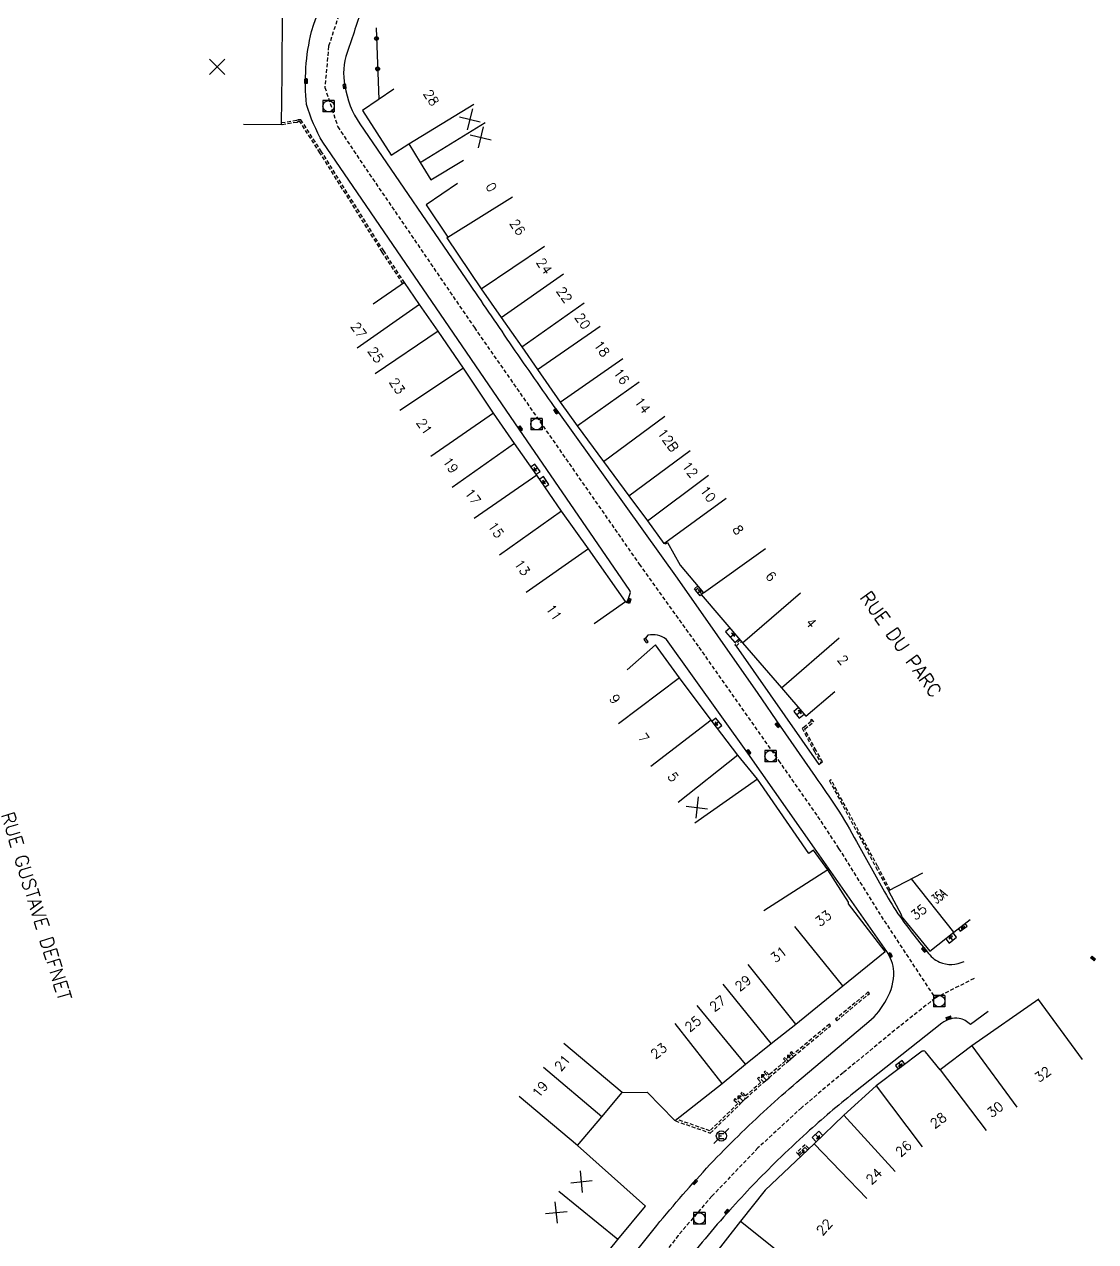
# Model space of a CAD drawing. Header units: millimetres. Extents: x 114000 to 119599, y 121000 to 124063.
# Drawn here: x 114673.4 to 114814, y 121651.5 to 121811.2 of the extents above; entities that cross this region are included whole.
import ezdxf
from ezdxf.enums import TextEntityAlignment as Align

# ---------------------------------------------------------------- set-up
doc = ezdxf.new("R2010")
doc.units = ezdxf.units.MM
doc.linetypes.add('DASHED', pattern=[0.75, 0.5, -0.25])
doc.layers.get('0').update_dxf_attribs({"linetype": 'CONTINUOUS'})
for name, color, linetype in [('W0001', 6, 'DASHED'), ('W0008', 7, 'CONTINUOUS'), ('W0100', 7, 'CONTINUOUS'), ('W0112', 1, 'DASHED'), ('W0322', 7, 'CONTINUOUS'), ('W0334', 7, 'CONTINUOUS'), ('W0400', 7, 'CONTINUOUS'), ('W0420', 7, 'CONTINUOUS'), ('W0471', 7, 'CONTINUOUS'), ('W0989', 7, 'CONTINUOUS'), ('W0991', 7, 'CONTINUOUS'), ('W1102', 7, 'CONTINUOUS')]:
    doc.layers.add(name, color=color, linetype=linetype)
doc.styles.get("Standard").update_dxf_attribs({"font": 'romans.shx', "width": 0.85})

# ---------------------------------------------------------------- blocks, each defined once
blk = doc.blocks.new('t991o')
at = {"color": 0, "linetype": 'Continuous'}
for p, q in [((-1, 1), (1, -1)), ((-1, -1), (1, 1))]:
    blk.add_line(p, q, dxfattribs=at)
blk = doc.blocks.new('T400')
for p, q in [((-0.15, 0.3), (0.15, 0.3)), ((-0.15, -0.25), (-0.15, 0.3)), ((-0.15, 0.15), (0.15, 0.15)), ((-0.15, 0), (0.15, 0)), ((0.15, 0.3), (0.15, -0.25)), ((-0.15, -0.15), (0.15, -0.15)), ((-0.15, -0.25), (-0.15, -0.3)), ((-0.15, -0.3), (0.15, -0.3)), ((0.15, -0.3), (0.15, -0.25))]:
    blk.add_line(p, q)
blk = doc.blocks.new('T420')
for p, q in [((0.75, 0.75), (-0.75, 0.75)), ((-0.75, 0.75), (-0.75, -0.75)), ((0.75, 0.75), (0.75, -0.75)), ((0.75, -0.75), (-0.75, -0.75))]:
    blk.add_line(p, q)
blk.add_ellipse((0, 0), major_axis=(-0.53, 0.53), ratio=1, start_param=3.926991, end_param=10.210176)
blk = doc.blocks.new('t322o')
at = {"color": 0, "linetype": 'Continuous'}
for radius in [0.25, 0.15]:
    blk.add_circle((0, 0), radius, dxfattribs=at)
blk = doc.blocks.new('T471')
for p, q in [((-0.333334, 0.333334), (-0.333334, -0.333334)), ((-0.333334, 0.333334), (0.333334, 0.333334)), ((-0.333334, 0), (0, 0)), ((0.500001, 0.500001), (1.000002, 1.000002)), ((-0.500001, -0.500001), (-1.000002, -1.000002)), ((-0.333334, -0.333334), (0.333334, -0.333334))]:
    blk.add_line(p, q)
blk.add_ellipse((0, 0), major_axis=(0.471405, 0.471405), ratio=1, start_param=5.4977871438, end_param=11.780972451)

msp = doc.modelspace()

# ---------------------------------------------------------------- linework, layer by layer
at = {"layer": 'W0001'}
for points in [[(114715.37, 121814.52), (114713.36, 121808.34), (114712.87, 121802.95), (114714.56, 121797.78), (114718.28, 121792.22), (114732.49, 121771.43), (114754.13, 121740.39), (114761.95, 121729.49), (114772.4, 121714.63), (114777.53, 121707.29), (114780.29, 121703.1), (114786.27, 121693.6), (114792.95, 121683.47)], [(114798.05, 121686.03), (114792.95, 121683.47), (114787.08, 121678.79), (114780.87, 121673.66), (114775.4, 121669.08), (114769.7, 121663.81), (114763.64, 121657.47), (114759.23, 121652.33), (114742.37, 121630.27), (114735.22, 121620.61), (114730.37, 121615.68), (114725.75, 121612.43), (114719.21, 121609.89), (114709.79, 121607.81), (114689.77, 121603.8), (114656.14, 121602.86)]]:
    msp.add_lwpolyline(points, dxfattribs=at)
at = {"layer": 'W0008', "flags": 128}
for points in [[(114752.3, 121735.48), (114752.48, 121735.39, 0.0362), (114752.9, 121736.43, 0.2211), (114752.9, 121736.93), (114738.37, 121758.09), (114712.6, 121795.75, -0.0593), (114710.47, 121800.7, -0.0853), (114711.12, 121810.28, -0.0328), (114717.09, 121825.24)], [(114717.82, 121813.61, -0.0027), (114715.81, 121807.53, 0.137844), (114715.5, 121803.17, 0.112623), (114717.48, 121798.15), (114731.94, 121776.99, 0.0007), (114737.45, 121768.93, 0.005), (114743.29, 121760.58), (114759.09, 121738.56), (114769.7, 121723.45), (114772.62, 121719.13), (114777.21, 121712.52, -0.0086), (114780.06, 121708.38, -0.0164), (114782.64, 121704), (114786.08, 121697.82, 0.0219), (114788.07, 121694.54, 0.0235), (114791.92, 121689.55, 0.143647), (114793.53, 121688.2, 0.226198), (114796.74, 121688.29, 0.086968)], [(114749.23, 121644.61), (114756.42, 121653.64, -0.0133), (114763.4, 121661.63, -0.0188), (114770.91, 121668.98, -0.0108), (114774.8, 121672.42), (114784.27, 121680.38, 0.0968), (114786.57, 121683.29, 0.1387), (114787.52, 121686.98, 0.1335), (114786.6, 121689.57), (114777.11, 121703.16), (114768.36, 121715.59), (114757.68, 121730.53, 0.214803), (114755.27, 121731.09), (114754.95, 121730.68)], [(114799.89, 121681.72), (114797.58, 121680.01), (114797.58, 121680.01, 0.143184), (114796.1, 121680.8, 0.206), (114793.84, 121680.18), (114782.29, 121671.04, 0.0161), (114776.1, 121665.79, 0.0099), (114772.28, 121662.2, 0.0161), (114766, 121655.64, 0.0233), (114759.7, 121648.03), (114755.66, 121642.59), (114744.83, 121627.73, 0.127), (114743.97, 121625.52, 0.2306), (114745.07, 121623.21), (114750.39, 121619.25, 0.0341), (114754.61, 121616.54, 0.0311), (114759.53, 121614.25, -0.003637), (114764.46, 121612.37)]]:
    msp.add_lwpolyline(points, format="xyb", dxfattribs=at)
at = {"layer": 'W0100'}
for p, q in [((114773.66, 121675.2), (114774.35, 121675.8)), ((114770.45, 121672.42), (114771.15, 121673.03)), ((114767.43, 121669.63), (114768.07, 121670.28)), ((114774.94, 121663.02), (114775.27, 121662.66))]:
    msp.add_line(p, q, dxfattribs=at)
at = {"layer": 'W0100', "flags": 128}
for points in [[(114702.18, 121798.12), (114707.18, 121798.07), (114707.25, 121804.73), (114707.29, 121813.1), (114703.08, 121816.24)], [(114721.94, 121802.73), (114717.8, 121799.93), (114721.58, 121794.05), (114723.9, 121795.53), (114725.38, 121793.11), (114726.78, 121790.81), (114731.05, 121793.42)], [(114730.29, 121790.32), (114726.15, 121787.52), (114729.01, 121783.29), (114728.86, 121783.19), (114733.39, 121776.5), (114736, 121772.76), (114738.7, 121768.92), (114740.76, 121765.95), (114743.74, 121761.67), (114745.98, 121758.53), (114749.42, 121753.86), (114752.76, 121749.35), (114755.2, 121746.09), (114757.36, 121743.12), (114757.46, 121743.19), (114757.55, 121743.07), (114757.81, 121743.26), (114759.48, 121740.27), (114762.55, 121736.65), (114762.25, 121736.41), (114767.69, 121730.09), (114772.8, 121724.19), (114776, 121720.44), (114779.8, 121723.68)], [(114748.22, 121732.6), (114752.3, 121735.48), (114747.48, 121742.39), (114743.94, 121747.37), (114740.7, 121752.08), (114737.74, 121756.24), (114734.99, 121760.22), (114731.04, 121766.13), (114727.73, 121770.98), (114725.29, 121774.47), (114723.32, 121777.33), (114719.2, 121774.5)], [(114740.61, 121752.2), (114741.11, 121752.55), (114740.43, 121753.52), (114739.92, 121753.17)], [(114741.76, 121750.53), (114742.25, 121750.87), (114741.56, 121751.88), (114741.07, 121751.54)], [(114766.03, 121732.02), (114765.45, 121731.53), (114766.67, 121730.13), (114767.24, 121730.62)], [(114748.37, 121648.18), (114751.31, 121651.79), (114754.93, 121656.18), (114746.03, 121664.13), (114749.21, 121667.91), (114751.89, 121671.1), (114755.15, 121671.15), (114758.73, 121667.46), (114758.86, 121667.45), (114765.01, 121672.26), (114768.08, 121674.79), (114771.44, 121677.5), (114774.65, 121680.07), (114780.85, 121685.1), (114786.38, 121689.58), (114781.59, 121695.85), (114781.58, 121696.07), (114778.87, 121700.3), (114776.97, 121702.88), (114776.39, 121702.45), (114769.62, 121712.17), (114767.08, 121715.35), (114763.58, 121719.93), (114759.4, 121725.47), (114756.27, 121729.83), (114752.53, 121726.52)], [(114775.02, 121721.59), (114774.39, 121721.05), (114775.1, 121720.18), (114775.75, 121720.73)], [(114764.43, 121718.82), (114764.95, 121719.21), (114764.19, 121720.19), (114763.68, 121719.8)], [(114791.27, 121699.85), (114786.85, 121697.52), (114788.52, 121694.36), (114788.49, 121694.23), (114792.25, 121689.61)], [(114792.25, 121689.61), (114795.4, 121692.1), (114797.53, 121693.77)], [(114796, 121692.57), (114796.24, 121692.27), (114797.14, 121692.92), (114796.88, 121693.26)], [(114794.34, 121691.26), (114794.8, 121690.68), (114795.76, 121691.46), (114795.31, 121692.03)], [(114788.99, 121674.79), (114788.63, 121675.28), (114787.74, 121674.62), (114788.11, 121674.13)], [(114778.2, 121665.45), (114777.67, 121666), (114776.82, 121665.16), (114777.33, 121664.62)]]:
    msp.add_lwpolyline(points, dxfattribs=at)
at = {"layer": 'W0100'}
for points in [[(114740.77, 121753.04), (114740.27, 121752.68), (114740.66, 121752.62), (114740.34, 121753.08), (114740.27, 121752.68)], [(114741.91, 121751.37), (114741.42, 121751.04), (114741.81, 121750.96), (114741.49, 121751.43), (114741.42, 121751.04)], [(114762.25, 121736.41), (114762.1, 121736.26), (114761.49, 121736.97)], [(114761.8, 121736.62), (114762.26, 121736.98), (114761.86, 121737.03), (114762.21, 121736.58), (114762.26, 121736.98)], [(114766.06, 121730.83), (114766.63, 121731.32), (114766.23, 121731.35), (114766.6, 121730.92), (114766.63, 121731.32)], [(114774.74, 121720.61), (114775.38, 121721.16), (114774.98, 121721.19), (114775.35, 121720.76), (114775.38, 121721.16)], [(114764.57, 121719.7), (114764.06, 121719.31), (114764.45, 121719.26), (114764.11, 121719.71), (114764.06, 121719.31)], [(114795.28, 121691.07), (114794.83, 121691.65), (114794.78, 121691.25), (114795.22, 121691.6), (114794.83, 121691.65)], [(114796.69, 121692.6), (114796.44, 121692.91), (114796.39, 121692.52), (114796.84, 121692.87), (114796.44, 121692.91)], [(114774, 121675.5), (114773.58, 121675.99), (114773.56, 121675.59), (114773.98, 121675.96), (114773.58, 121675.99)], [(114788.18, 121674.95), (114788.55, 121674.46), (114788.61, 121674.85), (114788.16, 121674.51), (114788.55, 121674.46)], [(114770.8, 121672.72), (114770.18, 121673.41), (114770.16, 121673.01), (114770.58, 121673.39), (114770.18, 121673.41)], [(114767.75, 121669.95), (114767.08, 121670.62), (114767.08, 121670.22), (114767.48, 121670.62), (114767.08, 121670.62)], [(114777.24, 121665.58), (114777.77, 121665.03), (114777.78, 121665.43), (114777.37, 121665.04), (114777.77, 121665.03)], [(114775.11, 121662.84), (114775.77, 121663.44), (114775.45, 121663.46), (114775.75, 121663.13), (114775.77, 121663.44)]]:
    msp.add_lwpolyline(points, dxfattribs=at)
at = {"layer": 'W0100', "flags": 128}
msp.add_lwpolyline([(114806.56, 121683.33), (114797.78, 121677.21), (114793.61, 121674.06), (114791.69, 121676.43, 0.1993), (114791.48, 121676.53, 0.0828), (114791.25, 121676.49), (114785.23, 121671.95), (114780.99, 121668.12), (114777.08, 121664.37), (114770.66, 121658.28), (114767.42, 121654.2), (114763.08, 121648.67), (114756.03, 121639.66), (114754.33, 121637.61), (114754.52, 121635.93), (114754.96, 121635.6), (114751.7, 121631.56), (114748.78, 121627.89), (114745.7, 121624.06), (114751.32, 121619.53), (114755.2, 121616.65), (114758.8, 121614.98, 0.0942), (114758.96, 121614.94, 0.0461), (114759.12, 121614.95)], format="xyb", dxfattribs=at)
at = {"layer": 'W0112'}
for points in [[(114723.32, 121777.33), (114720.59, 121781.49), (114712.44, 121794.5), (114709.73, 121798.7), (114709.35, 121798.71), (114709.14, 121798.6), (114707.18, 121798.28)], [(114723.12, 121777.19), (114720.38, 121781.35), (114712.23, 121794.36), (114709.59, 121798.46), (114709.41, 121798.46), (114709.22, 121798.36), (114707.18, 121798.02), (114707.18, 121798.07)], [(114761.79, 121737.55), (114761.33, 121737.16), (114761.49, 121736.97), (114761.95, 121737.36)], [(114767.38, 121730.45), (114766.66, 121729.83), (114766.83, 121729.64), (114767.54, 121730.26)], [(114787.07, 121697.64), (114785.39, 121700.77), (114779.31, 121712.09), (114779.09, 121711.97), (114785.17, 121700.65), (114786.85, 121697.52)], [(114758.9, 121667.48), (114758.86, 121667.36), (114763.45, 121665.77), (114767.43, 121669.63), (114766.72, 121670.29), (114766.55, 121670.1), (114767.07, 121669.62), (114763.39, 121666.06), (114759.02, 121667.57)], [(114776.39, 121663.72), (114775.9, 121664.23), (114774.77, 121663.2), (114774.94, 121663.02), (114775.89, 121663.88), (114776.21, 121663.55)]]:
    msp.add_lwpolyline(points, dxfattribs=at)
for points in [[(114755.28, 121730.23), (114754.95, 121730.68), (114754.74, 121730.53), (114755.08, 121730.08)], [(114778.17, 121714.47), (114777.33, 121715.94), (114775.83, 121718.77), (114775.85, 121718.78), (114777.03, 121719.71), (114776.78, 121720.03), (114776.58, 121719.87), (114776.68, 121719.75), (114775.71, 121718.99), (114775.49, 121718.87), (114777.11, 121715.82), (114777.95, 121714.35)], [(114780.04, 121680.5), (114784.34, 121684.09), (114784.18, 121684.28), (114779.88, 121680.7)], [(114773.94, 121676.28), (114774.35, 121675.8), (114779.24, 121679.85), (114779.08, 121680.05), (114774.38, 121676.15), (114774.13, 121676.44)], [(114770.52, 121673.74), (114771.15, 121673.03), (114773.66, 121675.2), (114773.23, 121675.69), (114773.04, 121675.52), (114773.3, 121675.23), (114771.17, 121673.38), (114770.71, 121673.9)], [(114767.44, 121670.95), (114768.07, 121670.28), (114770.45, 121672.42), (114769.83, 121673.09), (114769.65, 121672.92), (114770.09, 121672.43), (114768.08, 121670.63), (114767.63, 121671.12)]]:
    msp.add_lwpolyline(points, close=True, dxfattribs=at)
at = {"layer": 'W0322', "flags": 128}
msp.add_lwpolyline([(114719.59, 121810.75), (114719.93, 121801.37)], dxfattribs=at)
at = {"layer": 'W0334', "flags": 128}
msp.add_lwpolyline([(114766.83, 121729.64), (114777.7, 121714.1), (114777.95, 121714.35)], dxfattribs=at)
at = {"layer": 'W1102'}
for p, q in [((114723.9, 121795.53), (114732.43, 121800.74)), ((114725.38, 121793.11), (114733.91, 121798.32)), ((114729.01, 121783.29), (114737.49, 121788.59)), ((114733.39, 121776.5), (114741.67, 121782.11)), ((114736, 121772.76), (114744.2, 121778.49)), ((114738.7, 121768.92), (114746.88, 121774.67)), ((114725.29, 121774.47), (114717.09, 121768.74)), ((114740.76, 121765.95), (114748.98, 121771.64)), ((114727.73, 121770.98), (114719.47, 121765.35)), ((114743.74, 121761.67), (114751.95, 121767.38)), ((114731.04, 121766.13), (114722.72, 121760.57)), ((114745.98, 121758.53), (114754.12, 121764.33)), ((114734.99, 121760.22), (114726.77, 121754.52)), ((114749.42, 121753.86), (114757.47, 121759.8)), ((114737.74, 121756.24), (114729.59, 121750.46)), ((114752.76, 121749.35), (114760.8, 121755.3)), ((114740.7, 121752.08), (114732.46, 121746.4)), ((114755.2, 121746.09), (114763.21, 121752.08)), ((114757.46, 121743.19), (114765.55, 121749.07)), ((114743.94, 121747.37), (114735.79, 121741.58)), ((114747.48, 121742.39), (114739.28, 121736.67)), ((114762.55, 121736.65), (114770.68, 121742.47)), ((114767.69, 121730.09), (114775.27, 121736.62)), ((114772.8, 121724.19), (114780.36, 121730.73)), ((114759.4, 121725.47), (114751.42, 121719.45)), ((114763.58, 121719.93), (114755.64, 121713.85)), ((114767.08, 121715.35), (114759.25, 121709.14)), ((114769.62, 121712.17), (114761.43, 121706.42)), ((114778.87, 121700.3), (114770.45, 121694.9)), ((114795.4, 121692.1), (114789.85, 121699.11)), ((114780.85, 121685.1), (114774.55, 121692.87)), ((114774.65, 121680.07), (114768.41, 121687.88)), ((114771.44, 121677.5), (114765.15, 121685.28)), ((114768.08, 121674.79), (114761.74, 121682.52)), ((114806.47, 121683.27), (114812.26, 121675.42)), ((114765.01, 121672.26), (114758.84, 121680.14)), ((114751.89, 121671.1), (114744.23, 121677.53)), ((114797.78, 121677.21), (114803.68, 121669.14)), ((114749.21, 121667.91), (114741.56, 121674.35)), ((114793.61, 121674.06), (114799.65, 121666.09)), ((114785.23, 121671.95), (114791.25, 121663.97)), ((114746.03, 121664.13), (114738.38, 121670.56)), ((114780.99, 121668.12), (114787.69, 121660.7)), ((114777.08, 121664.37), (114784, 121657.16)), ((114751.31, 121651.79), (114743.56, 121658.1)), ((114767.42, 121654.2), (114775.24, 121647.97))]:
    msp.add_line(p, q, dxfattribs=at)

# ---------------------------------------------------------------- block references
at = {"layer": 'W0322', "rotation": 272.0578527451736}
for p in [(114719.64, 121809.36), (114719.79, 121805.37)]:
    msp.add_blockref('t322o', p, dxfattribs=at)
at = {"layer": 'W0400'}
for p, rotation in [((114710.39, 121803.77), 179.737962236873), ((114715.45, 121803.06), 187.7850306493596), ((114743.2, 121760.47), 35.64560829170838), ((114738.51, 121758.23), 35.64560829168953), ((114752.81, 121735.56), 159.2988339788379), ((114772.27, 121719.29), 34.79596685128684), ((114768.47, 121715.76), 34.79596685115591), ((114791.48, 121689.82), 40.62370384258264), ((114787.05, 121689.12), 28.99480829357817), ((114813.68, 121688.67), 51.87607902804631), ((114794.73, 121680.88), 109.3274714938671), ((114761.44, 121659.33), 318.3795560757512), ((114765.63, 121655.45), 317.18199878601)]:
    msp.add_blockref('T400', p, dxfattribs=dict(at, rotation=rotation))
at = {"layer": 'W0420'}
for p in [(114713.36, 121800.47), (114740.65, 121758.76), (114771.36, 121715.2), (114793.47, 121683.07), (114762.01, 121654.57)]:
    msp.add_blockref('T420', p, dxfattribs=at)
at = {"layer": 'W0471'}
msp.add_blockref('T471', (114764.9, 121665.38), dxfattribs=at)
at = {"layer": 'W0991'}
for p, rotation in [((114698.74, 121805.65), 89.5583768975573), ((114731.89, 121798.75), 301.3853335564224), ((114733.33, 121796.39), 301.3853335566935), ((114761.69, 121708.48), 308.4371440000751), ((114746.55, 121659.39), 50.53850449561128), ((114743.25, 121655.35), 50.82627130922196)]:
    msp.add_blockref('t991o', p, dxfattribs=dict(at, rotation=rotation))

# ---------------------------------------------------------------- texts
at = {"layer": 'W0989'}
for s, rotation, p in [('RUE DU PARC', 305.6588, (114788.46, 121729.89)), ('RUE GUSTAVE DEFNET', 287.2495, (114674.99, 121695.5))]:
    msp.add_text(s, height=1.75, rotation=rotation, dxfattribs=at).set_placement(p, align=Align.MIDDLE)
at = {"layer": 'W0991'}
for s, rotation, p in [('28', 302.7411, (114726.84, 121801.59)), ('0', 302.022, (114734.71, 121789.86)), ('26', 304.1313, (114738.16, 121784.61)), ('24', 304.9177, (114741.66, 121779.5)), ('22', 305.0777, (114744.3, 121775.73)), ('20', 304.7086, (114746.71, 121772.28)), ('27', 304.4796, (114717.3, 121771.09)), ('25', 304.9876, (114719.54, 121767.86)), ('18', 304.8764, (114749.22, 121768.67)), ('16', 305.4855, (114751.78, 121765.03)), ('23', 304.2884, (114722.36, 121763.77)), ('14', 306.4187, (114754.54, 121761.24)), ('21', 303.7388, (114725.94, 121758.45)), ('12B', 306.5096, (114757.92, 121756.66)), ('19', 304.7411, (114729.38, 121753.39)), ('12', 306.7874, (114760.79, 121752.81)), ('17', 305.3329, (114732.29, 121749.25)), ('10', 305.9953, (114763.15, 121749.6)), ('15', 304.5856, (114735.32, 121744.9)), ('8', 305.6286, (114767.09, 121744.9)), ('13', 305.4012, (114738.78, 121739.96)), ('6', 310.7419, (114771.41, 121738.8)), ('11', 304.8988, (114742.92, 121734.07)), ('4', 310.8837, (114776.67, 121732.7)), ('2', 310.4496, (114780.87, 121727.83)), ('9', 305.619, (114750.92, 121722.7)), ('7', 307.0735, (114754.71, 121717.58)), ('5', 307.4233, (114758.58, 121712.48)), ('33', 38.9932, (114778.27, 121693.94)), ('35', 38.3396, (114790.8, 121694.76)), ('31', 39.0406, (114772.4, 121689.19)), ('29', 38.6489, (114767.74, 121685.43)), ('27', 38.9912, (114764.41, 121682.75)), ('25', 39.3579, (114761.16, 121680.1)), ('23', 38.0597, (114756.69, 121676.55)), ('21', 49.984, (114744.04, 121674.97)), ('32', 36.1995, (114807.07, 121673.48)), ('19', 49.9198, (114741.11, 121671.49)), ('30', 37.1246, (114800.82, 121668.86)), ('28', 37.0164, (114793.36, 121667.43)), ('26', 42.0927, (114788.8, 121663.73)), ('24', 43.792, (114784.92, 121660.11)), ('22', 46.4814, (114778.41, 121653.43))]:
    msp.add_text(s, height=1.25, rotation=rotation, dxfattribs=at).set_placement(p, align=Align.MIDDLE)
at = {"layer": 'W0991', "width": 0.6}
msp.add_text('35A', height=1.25, rotation=38.0273, dxfattribs=at).set_placement((114793.46, 121696.84), align=Align.MIDDLE)

doc.saveas('drawing.dxf')
